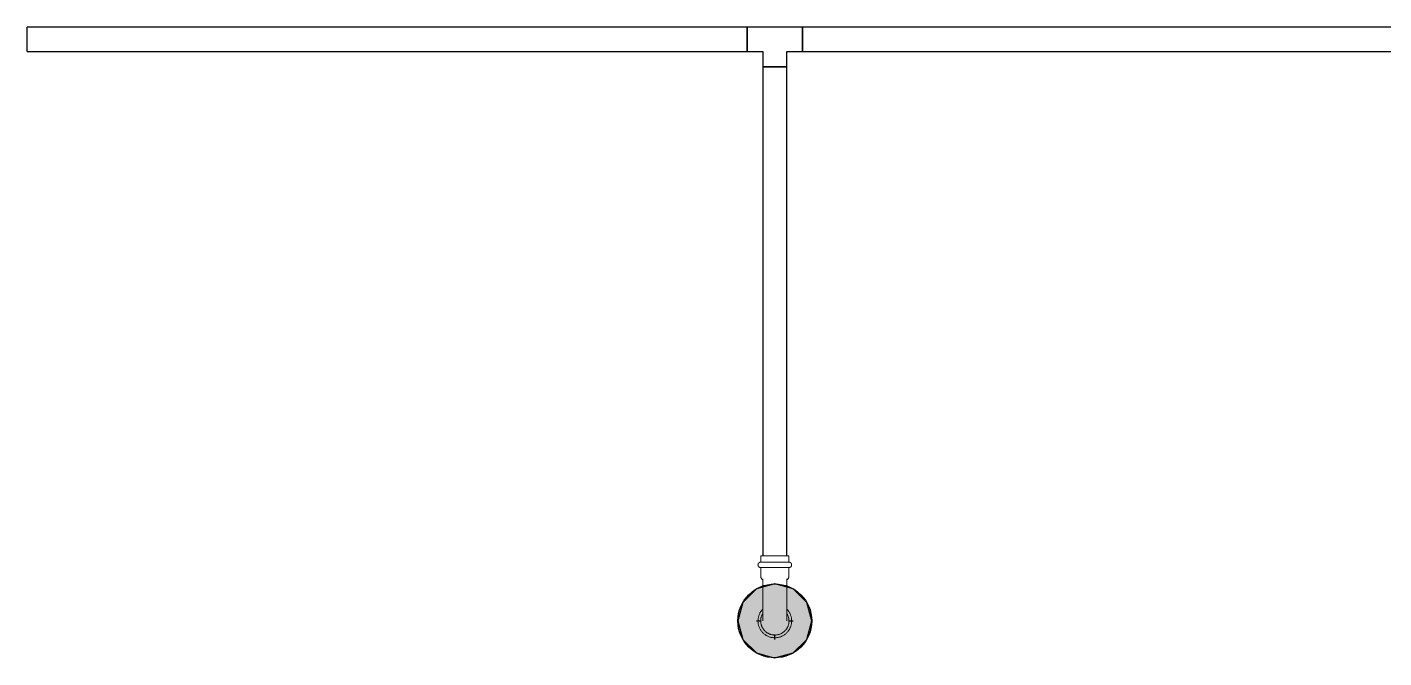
# Model space of a CAD drawing. Header units: inches. Extents: x -3327 to -1, y 8 to 1328.
# Drawn here: x -3219.6 to -3146.1, y 1092.4 to 1126.5 of the extents above; entities that cross this region are included whole.
import ezdxf

# ---------------------------------------------------------------- set-up
doc = ezdxf.new("R2010")
doc.units = ezdxf.units.IN
doc.header["$MEASUREMENT"] = 0
doc.layers.add('P-PIPE', color=3, linetype='Continuous', lineweight=9)
doc.layers.add('X - REF - FP', color=7, linetype='Continuous', true_color=0xb90000)

# ---------------------------------------------------------------- blocks, each defined once
blk = doc.blocks.new('Victaulic-VicPress316-Elbow 90-45deg Style P568_P571 - Standard-523083-SECOND LEVEL')
at = {"layer": 'P-PIPE'}
for p, q in [((-3178.283, 1233.462), (-3178.283, 1232.568)), ((-3176.968, 1232.571), (-3176.968, 1233.462)), ((-3178.392, 1232.416), (-3178.392, 1231.964)), ((-3177.625, 1231.964), (-3178.392, 1231.964)), ((-3176.859, 1231.964), (-3177.625, 1231.964)), ((-3176.859, 1231.964), (-3176.859, 1232.416)), ((-3178.392, 1231.673), (-3178.392, 1231.335)), ((-3177.625, 1231.673), (-3178.392, 1231.673)), ((-3178.392, 1231.335), (-3177.625, 1231.335)), ((-3176.859, 1231.673), (-3177.625, 1231.673)), ((-3177.625, 1231.335), (-3176.859, 1231.335)), ((-3176.859, 1231.335), (-3176.859, 1231.673))]:
    blk.add_line(p, q, dxfattribs=at)
at = {"layer": 'P-PIPE', "flags": 128}
for points in [[(-3177.625, 1235.767), (-3177.661, 1235.766), (-3177.698, 1235.764), (-3177.734, 1235.76), (-3177.77, 1235.755), (-3177.806, 1235.749), (-3177.842, 1235.741), (-3177.877, 1235.731), (-3177.912, 1235.721), (-3177.946, 1235.708), (-3177.98, 1235.695), (-3178.013, 1235.68), (-3178.046, 1235.664), (-3178.078, 1235.646), (-3178.109, 1235.628), (-3178.14, 1235.608), (-3178.17, 1235.586), (-3178.198, 1235.564), (-3178.226, 1235.54), (-3178.253, 1235.516), (-3178.279, 1235.49), (-3178.304, 1235.464), (-3178.328, 1235.436), (-3178.351, 1235.407), (-3178.372, 1235.378), (-3178.392, 1235.348), (-3178.412, 1235.317), (-3178.429, 1235.285), (-3178.446, 1235.252), (-3178.461, 1235.219), (-3178.475, 1235.185), (-3178.488, 1235.151), (-3178.499, 1235.116), (-3178.508, 1235.081), (-3178.517, 1235.046), (-3178.524, 1235.01), (-3178.529, 1234.974), (-3178.533, 1234.938), (-3178.536, 1234.901), (-3178.537, 1234.865), (-3178.537, 1234.828), (-3178.535, 1234.792), (-3178.532, 1234.755), (-3178.527, 1234.719), (-3178.521, 1234.683), (-3178.513, 1234.648), (-3178.504, 1234.612), (-3178.494, 1234.577), (-3178.482, 1234.543), (-3178.469, 1234.509), (-3178.454, 1234.475), (-3178.438, 1234.442), (-3178.421, 1234.41), (-3178.403, 1234.379), (-3178.383, 1234.348), (-3178.362, 1234.318), (-3178.34, 1234.289), (-3178.317, 1234.261), (-3178.293, 1234.234)], [(-3177.625, 1235.621), (-3177.656, 1235.621), (-3177.686, 1235.619), (-3177.717, 1235.616), (-3177.747, 1235.612), (-3177.777, 1235.606), (-3177.807, 1235.599), (-3177.837, 1235.591), (-3177.866, 1235.582), (-3177.895, 1235.572), (-3177.924, 1235.561), (-3177.951, 1235.548), (-3177.979, 1235.535), (-3178.006, 1235.52), (-3178.032, 1235.504), (-3178.058, 1235.487), (-3178.083, 1235.47), (-3178.107, 1235.451), (-3178.13, 1235.431), (-3178.153, 1235.41), (-3178.175, 1235.389), (-3178.196, 1235.366), (-3178.216, 1235.343), (-3178.235, 1235.319), (-3178.253, 1235.294), (-3178.27, 1235.269), (-3178.286, 1235.243), (-3178.301, 1235.216), (-3178.315, 1235.189), (-3178.328, 1235.161), (-3178.339, 1235.133), (-3178.35, 1235.104), (-3178.359, 1235.075), (-3178.368, 1235.045), (-3178.375, 1235.015), (-3178.38, 1234.985), (-3178.385, 1234.955), (-3178.388, 1234.924), (-3178.391, 1234.894), (-3178.391, 1234.863), (-3178.391, 1234.832), (-3178.39, 1234.802), (-3178.387, 1234.771), (-3178.383, 1234.741), (-3178.378, 1234.711), (-3178.371, 1234.681), (-3178.364, 1234.651), (-3178.355, 1234.622), (-3178.345, 1234.593), (-3178.334, 1234.564), (-3178.322, 1234.536), (-3178.309, 1234.508), (-3178.294, 1234.481), (-3178.283, 1234.461)], [(-3176.968, 1234.223), (-3176.946, 1234.246), (-3176.922, 1234.274), (-3176.899, 1234.302), (-3176.878, 1234.332), (-3176.858, 1234.362), (-3176.838, 1234.393), (-3176.821, 1234.425), (-3176.804, 1234.458), (-3176.789, 1234.491), (-3176.775, 1234.524), (-3176.762, 1234.559), (-3176.751, 1234.593), (-3176.742, 1234.629), (-3176.733, 1234.664), (-3176.726, 1234.7), (-3176.721, 1234.736), (-3176.717, 1234.772), (-3176.714, 1234.809), (-3176.713, 1234.845), (-3176.713, 1234.881), (-3176.715, 1234.918), (-3176.718, 1234.954), (-3176.723, 1234.99), (-3176.729, 1235.026), (-3176.737, 1235.062), (-3176.746, 1235.097), (-3176.756, 1235.132), (-3176.768, 1235.167), (-3176.781, 1235.201), (-3176.796, 1235.234), (-3176.812, 1235.267), (-3176.829, 1235.299), (-3176.847, 1235.331), (-3176.867, 1235.362), (-3176.888, 1235.392), (-3176.91, 1235.421), (-3176.933, 1235.449), (-3176.957, 1235.476), (-3176.983, 1235.502), (-3177.009, 1235.527), (-3177.036, 1235.551), (-3177.065, 1235.574), (-3177.094, 1235.596), (-3177.124, 1235.617), (-3177.155, 1235.636), (-3177.187, 1235.655), (-3177.219, 1235.671), (-3177.252, 1235.687), (-3177.285, 1235.701), (-3177.32, 1235.714), (-3177.354, 1235.726), (-3177.389, 1235.736), (-3177.425, 1235.745), (-3177.46, 1235.752), (-3177.496, 1235.758), (-3177.533, 1235.762), (-3177.569, 1235.765), (-3177.605, 1235.767), (-3177.625, 1235.767)], [(-3176.964, 1234.467), (-3176.949, 1234.494), (-3176.935, 1234.521), (-3176.922, 1234.549), (-3176.911, 1234.577), (-3176.9, 1234.606), (-3176.891, 1234.635), (-3176.882, 1234.665), (-3176.875, 1234.694), (-3176.87, 1234.725), (-3176.865, 1234.755), (-3176.862, 1234.785), (-3176.859, 1234.816), (-3176.859, 1234.847), (-3176.859, 1234.877), (-3176.86, 1234.908), (-3176.863, 1234.938), (-3176.867, 1234.969), (-3176.872, 1234.999), (-3176.879, 1235.029), (-3176.886, 1235.059), (-3176.895, 1235.088), (-3176.905, 1235.117), (-3176.916, 1235.146), (-3176.928, 1235.174), (-3176.941, 1235.201), (-3176.956, 1235.229), (-3176.971, 1235.255), (-3176.988, 1235.281), (-3177.005, 1235.306), (-3177.024, 1235.33), (-3177.043, 1235.354), (-3177.064, 1235.377), (-3177.085, 1235.399), (-3177.107, 1235.42), (-3177.13, 1235.44), (-3177.154, 1235.46), (-3177.179, 1235.478), (-3177.204, 1235.495), (-3177.23, 1235.512), (-3177.256, 1235.527), (-3177.284, 1235.541), (-3177.311, 1235.554), (-3177.34, 1235.566), (-3177.368, 1235.577), (-3177.397, 1235.587), (-3177.427, 1235.595), (-3177.457, 1235.603), (-3177.487, 1235.609), (-3177.517, 1235.614), (-3177.547, 1235.617), (-3177.578, 1235.62), (-3177.608, 1235.621), (-3177.625, 1235.621)], [(-3178.283, 1234.855), (-3178.283, 1234.854), (-3178.283, 1234.85), (-3178.283, 1234.845), (-3178.283, 1234.837), (-3178.283, 1234.827), (-3178.283, 1234.815), (-3178.283, 1234.801), (-3178.283, 1234.784), (-3178.283, 1234.766), (-3178.283, 1234.745), (-3178.283, 1234.722), (-3178.283, 1234.697), (-3178.283, 1234.671), (-3178.283, 1234.642), (-3178.283, 1234.612), (-3178.283, 1234.579), (-3178.283, 1234.545), (-3178.283, 1234.509), (-3178.283, 1234.472), (-3178.283, 1234.432), (-3178.283, 1234.392), (-3178.283, 1234.349), (-3178.283, 1234.306), (-3178.283, 1234.261), (-3178.283, 1234.214), (-3178.283, 1234.167), (-3178.283, 1234.118), (-3178.283, 1234.069), (-3178.283, 1234.018), (-3178.283, 1233.967), (-3178.283, 1233.914), (-3178.283, 1233.861), (-3178.283, 1233.808), (-3178.283, 1233.753), (-3178.283, 1233.699), (-3178.283, 1233.644), (-3178.283, 1233.588), (-3178.283, 1233.533), (-3178.283, 1233.477), (-3178.283, 1233.462)], [(-3176.968, 1233.462), (-3176.968, 1233.518), (-3176.968, 1233.573), (-3176.968, 1233.629), (-3176.968, 1233.684), (-3176.968, 1233.739), (-3176.968, 1233.793), (-3176.968, 1233.847), (-3176.968, 1233.9), (-3176.968, 1233.953), (-3176.968, 1234.004), (-3176.968, 1234.055), (-3176.968, 1234.105), (-3176.968, 1234.154), (-3176.968, 1234.202), (-3176.968, 1234.248), (-3176.968, 1234.294), (-3176.968, 1234.338), (-3176.968, 1234.38), (-3176.968, 1234.422), (-3176.968, 1234.461), (-3176.968, 1234.499), (-3176.968, 1234.535), (-3176.968, 1234.57), (-3176.968, 1234.603), (-3176.968, 1234.634), (-3176.968, 1234.663), (-3176.968, 1234.69), (-3176.968, 1234.716), (-3176.968, 1234.739), (-3176.968, 1234.76), (-3176.968, 1234.779), (-3176.968, 1234.796), (-3176.968, 1234.811), (-3176.968, 1234.824), (-3176.968, 1234.835), (-3176.968, 1234.843), (-3176.968, 1234.849), (-3176.968, 1234.853), (-3176.968, 1234.855), (-3176.968, 1234.855)], [(-3178.392, 1232.416), (-3178.391, 1232.427), (-3178.391, 1232.438), (-3178.39, 1232.448), (-3178.388, 1232.459), (-3178.386, 1232.47), (-3178.384, 1232.481), (-3178.381, 1232.491), (-3178.378, 1232.502), (-3178.374, 1232.512), (-3178.37, 1232.522), (-3178.366, 1232.532), (-3178.361, 1232.542), (-3178.355, 1232.551), (-3178.35, 1232.561), (-3178.344, 1232.57), (-3178.338, 1232.579), (-3178.331, 1232.587), (-3178.324, 1232.596), (-3178.317, 1232.604), (-3178.309, 1232.611), (-3178.301, 1232.619), (-3178.293, 1232.626), (-3178.284, 1232.633), (-3178.283, 1232.634)], [(-3176.968, 1232.634), (-3176.959, 1232.627), (-3176.951, 1232.62), (-3176.943, 1232.613), (-3176.935, 1232.605), (-3176.927, 1232.597), (-3176.92, 1232.589), (-3176.914, 1232.58), (-3176.907, 1232.571), (-3176.901, 1232.562), (-3176.896, 1232.553), (-3176.89, 1232.543), (-3176.885, 1232.534), (-3176.881, 1232.524), (-3176.877, 1232.514), (-3176.873, 1232.503), (-3176.87, 1232.493), (-3176.867, 1232.483), (-3176.864, 1232.472), (-3176.862, 1232.461), (-3176.861, 1232.45), (-3176.86, 1232.44), (-3176.859, 1232.429), (-3176.859, 1232.418), (-3176.859, 1232.416)], [(-3178.392, 1231.673), (-3178.397, 1231.673), (-3178.403, 1231.674), (-3178.409, 1231.674), (-3178.415, 1231.675), (-3178.42, 1231.676), (-3178.426, 1231.678), (-3178.432, 1231.679), (-3178.437, 1231.681), (-3178.443, 1231.683), (-3178.448, 1231.685), (-3178.453, 1231.687), (-3178.459, 1231.69), (-3178.464, 1231.693), (-3178.469, 1231.696), (-3178.474, 1231.699), (-3178.478, 1231.702), (-3178.483, 1231.706), (-3178.487, 1231.709), (-3178.492, 1231.713), (-3178.496, 1231.717), (-3178.5, 1231.722), (-3178.504, 1231.726), (-3178.507, 1231.731), (-3178.511, 1231.735), (-3178.514, 1231.74), (-3178.517, 1231.745), (-3178.52, 1231.75), (-3178.522, 1231.755), (-3178.525, 1231.761), (-3178.527, 1231.766), (-3178.529, 1231.772), (-3178.531, 1231.777), (-3178.532, 1231.783), (-3178.534, 1231.788), (-3178.535, 1231.794), (-3178.536, 1231.8), (-3178.536, 1231.806), (-3178.537, 1231.811), (-3178.537, 1231.817), (-3178.537, 1231.823), (-3178.537, 1231.829), (-3178.536, 1231.835), (-3178.535, 1231.84), (-3178.534, 1231.846), (-3178.533, 1231.852), (-3178.532, 1231.858), (-3178.53, 1231.863), (-3178.528, 1231.869), (-3178.526, 1231.874), (-3178.524, 1231.879), (-3178.521, 1231.885), (-3178.519, 1231.89), (-3178.516, 1231.895), (-3178.512, 1231.9), (-3178.509, 1231.904), (-3178.506, 1231.909), (-3178.502, 1231.914), (-3178.498, 1231.918), (-3178.494, 1231.922), (-3178.49, 1231.926), (-3178.485, 1231.93), (-3178.481, 1231.934), (-3178.476, 1231.937), (-3178.471, 1231.94), (-3178.467, 1231.944), (-3178.461, 1231.946), (-3178.456, 1231.949), (-3178.451, 1231.952), (-3178.446, 1231.954), (-3178.44, 1231.956), (-3178.435, 1231.958), (-3178.429, 1231.959), (-3178.423, 1231.961), (-3178.418, 1231.962), (-3178.412, 1231.963), (-3178.406, 1231.964), (-3178.4, 1231.964), (-3178.395, 1231.964), (-3178.392, 1231.964)], [(-3177.625, 1231.964), (-3177.656, 1231.964), (-3177.686, 1231.964), (-3177.717, 1231.964), (-3177.747, 1231.964), (-3177.777, 1231.964), (-3177.807, 1231.964), (-3177.837, 1231.964), (-3177.866, 1231.964), (-3177.895, 1231.964), (-3177.924, 1231.964), (-3177.951, 1231.964), (-3177.979, 1231.964), (-3178.006, 1231.964), (-3178.032, 1231.964), (-3178.058, 1231.964), (-3178.083, 1231.964), (-3178.107, 1231.964), (-3178.13, 1231.964), (-3178.153, 1231.964), (-3178.175, 1231.964), (-3178.196, 1231.964), (-3178.216, 1231.964), (-3178.235, 1231.964), (-3178.253, 1231.964), (-3178.27, 1231.964), (-3178.286, 1231.964), (-3178.301, 1231.964), (-3178.315, 1231.964), (-3178.328, 1231.964), (-3178.339, 1231.964), (-3178.35, 1231.964), (-3178.359, 1231.964), (-3178.368, 1231.964), (-3178.375, 1231.964), (-3178.38, 1231.964), (-3178.385, 1231.964), (-3178.388, 1231.964), (-3178.391, 1231.964), (-3178.391, 1231.964), (-3178.392, 1231.964)], [(-3178.392, 1231.964), (-3178.391, 1231.964), (-3178.389, 1231.964), (-3178.386, 1231.964), (-3178.382, 1231.964), (-3178.376, 1231.964), (-3178.37, 1231.964), (-3178.362, 1231.964), (-3178.353, 1231.964)], [(-3176.859, 1231.964), (-3176.859, 1231.964), (-3176.861, 1231.964), (-3176.864, 1231.964), (-3176.868, 1231.964), (-3176.874, 1231.964), (-3176.88, 1231.964), (-3176.888, 1231.964), (-3176.897, 1231.964), (-3176.908, 1231.964), (-3176.919, 1231.964), (-3176.932, 1231.964), (-3176.945, 1231.964), (-3176.96, 1231.964), (-3176.976, 1231.964), (-3176.992, 1231.964), (-3177.01, 1231.964), (-3177.029, 1231.964), (-3177.049, 1231.964), (-3177.069, 1231.964), (-3177.091, 1231.964), (-3177.113, 1231.964), (-3177.137, 1231.964), (-3177.161, 1231.964), (-3177.185, 1231.964), (-3177.211, 1231.964), (-3177.237, 1231.964), (-3177.264, 1231.964), (-3177.291, 1231.964), (-3177.319, 1231.964), (-3177.347, 1231.964), (-3177.376, 1231.964), (-3177.405, 1231.964), (-3177.435, 1231.964), (-3177.465, 1231.964), (-3177.495, 1231.964), (-3177.525, 1231.964), (-3177.556, 1231.964), (-3177.586, 1231.964), (-3177.617, 1231.964), (-3177.625, 1231.964)], [(-3176.9, 1231.964), (-3176.891, 1231.964), (-3176.882, 1231.964), (-3176.875, 1231.964), (-3176.87, 1231.964), (-3176.865, 1231.964), (-3176.862, 1231.964), (-3176.859, 1231.964), (-3176.859, 1231.964), (-3176.859, 1231.964)], [(-3176.859, 1231.964), (-3176.853, 1231.964), (-3176.847, 1231.964), (-3176.841, 1231.963), (-3176.835, 1231.962), (-3176.83, 1231.961), (-3176.824, 1231.96), (-3176.818, 1231.959), (-3176.813, 1231.957), (-3176.807, 1231.955), (-3176.802, 1231.953), (-3176.797, 1231.95), (-3176.791, 1231.948), (-3176.786, 1231.945), (-3176.781, 1231.942), (-3176.776, 1231.939), (-3176.772, 1231.936), (-3176.767, 1231.932), (-3176.763, 1231.928), (-3176.758, 1231.924), (-3176.754, 1231.92), (-3176.75, 1231.916), (-3176.746, 1231.912), (-3176.743, 1231.907), (-3176.739, 1231.902), (-3176.736, 1231.897), (-3176.733, 1231.893), (-3176.73, 1231.887), (-3176.728, 1231.882), (-3176.725, 1231.877), (-3176.723, 1231.872), (-3176.721, 1231.866), (-3176.719, 1231.861), (-3176.718, 1231.855), (-3176.716, 1231.849), (-3176.715, 1231.844), (-3176.714, 1231.838), (-3176.714, 1231.832), (-3176.713, 1231.826), (-3176.713, 1231.82), (-3176.713, 1231.815), (-3176.713, 1231.809), (-3176.714, 1231.803), (-3176.715, 1231.797), (-3176.716, 1231.791), (-3176.717, 1231.786), (-3176.718, 1231.78), (-3176.72, 1231.775), (-3176.722, 1231.769), (-3176.724, 1231.764), (-3176.726, 1231.758), (-3176.729, 1231.753), (-3176.731, 1231.748), (-3176.734, 1231.743), (-3176.738, 1231.738), (-3176.741, 1231.733), (-3176.744, 1231.729), (-3176.748, 1231.724), (-3176.752, 1231.72), (-3176.756, 1231.716), (-3176.76, 1231.712), (-3176.765, 1231.708), (-3176.769, 1231.704), (-3176.774, 1231.701), (-3176.779, 1231.697), (-3176.784, 1231.694), (-3176.789, 1231.691), (-3176.794, 1231.689), (-3176.799, 1231.686), (-3176.804, 1231.684), (-3176.81, 1231.682), (-3176.815, 1231.68), (-3176.821, 1231.678), (-3176.827, 1231.677), (-3176.832, 1231.676), (-3176.838, 1231.675), (-3176.844, 1231.674), (-3176.85, 1231.674), (-3176.855, 1231.673), (-3176.859, 1231.673)], [(-3178.35, 1231.673), (-3178.359, 1231.673), (-3178.368, 1231.673), (-3178.375, 1231.673), (-3178.38, 1231.673), (-3178.385, 1231.673), (-3178.388, 1231.673), (-3178.391, 1231.673), (-3178.391, 1231.673), (-3178.392, 1231.673)], [(-3178.392, 1231.673), (-3178.391, 1231.673), (-3178.389, 1231.673), (-3178.386, 1231.673), (-3178.382, 1231.673), (-3178.376, 1231.673), (-3178.37, 1231.673), (-3178.362, 1231.673), (-3178.353, 1231.673), (-3178.342, 1231.673), (-3178.331, 1231.673), (-3178.319, 1231.673), (-3178.305, 1231.673), (-3178.29, 1231.673), (-3178.274, 1231.673), (-3178.258, 1231.673), (-3178.24, 1231.673), (-3178.221, 1231.673), (-3178.201, 1231.673), (-3178.181, 1231.673), (-3178.159, 1231.673), (-3178.137, 1231.673), (-3178.113, 1231.673), (-3178.089, 1231.673), (-3178.065, 1231.673), (-3178.039, 1231.673), (-3178.013, 1231.673), (-3177.986, 1231.673), (-3177.959, 1231.673), (-3177.931, 1231.673), (-3177.903, 1231.673), (-3177.874, 1231.673), (-3177.845, 1231.673), (-3177.815, 1231.673), (-3177.785, 1231.673), (-3177.755, 1231.673), (-3177.725, 1231.673), (-3177.695, 1231.673), (-3177.664, 1231.673), (-3177.633, 1231.673), (-3177.625, 1231.673)], [(-3177.625, 1231.673), (-3177.594, 1231.673), (-3177.564, 1231.673), (-3177.533, 1231.673), (-3177.503, 1231.673), (-3177.473, 1231.673), (-3177.443, 1231.673), (-3177.413, 1231.673), (-3177.384, 1231.673), (-3177.355, 1231.673), (-3177.327, 1231.673), (-3177.299, 1231.673), (-3177.271, 1231.673), (-3177.244, 1231.673), (-3177.218, 1231.673), (-3177.192, 1231.673), (-3177.167, 1231.673), (-3177.143, 1231.673), (-3177.12, 1231.673), (-3177.097, 1231.673), (-3177.075, 1231.673), (-3177.054, 1231.673), (-3177.034, 1231.673), (-3177.015, 1231.673), (-3176.997, 1231.673), (-3176.98, 1231.673), (-3176.964, 1231.673), (-3176.949, 1231.673), (-3176.935, 1231.673), (-3176.922, 1231.673), (-3176.911, 1231.673), (-3176.9, 1231.673), (-3176.891, 1231.673), (-3176.882, 1231.673), (-3176.875, 1231.673), (-3176.87, 1231.673), (-3176.865, 1231.673), (-3176.862, 1231.673), (-3176.859, 1231.673), (-3176.859, 1231.673), (-3176.859, 1231.673)], [(-3176.859, 1231.673), (-3176.859, 1231.673), (-3176.861, 1231.673), (-3176.864, 1231.673), (-3176.868, 1231.673), (-3176.874, 1231.673), (-3176.88, 1231.673), (-3176.888, 1231.673), (-3176.897, 1231.673)]]:
    blk.add_lwpolyline(points, dxfattribs=at)

msp = doc.modelspace()

# ---------------------------------------------------------------- hatches: boundary and pattern name
at = {"layer": 'X - REF - FP'}
h = msp.add_hatch(color=256, dxfattribs=at)
edge = h.paths.add_edge_path(flags=0)
edge.add_arc((-3179.125, 1094.355), 2, 0, 360)
msp.add_hatch(color=256, dxfattribs=at).paths.add_polyline_path([(-3179.125, 1092.355), (-3178.125, 1092.623), (-3177.393, 1093.355), (-3177.125, 1094.355), (-3177.393, 1095.355), (-3178.125, 1096.087), (-3179.125, 1096.355), (-3180.125, 1096.087), (-3180.857, 1095.355), (-3181.125, 1094.355), (-3180.857, 1093.355), (-3180.125, 1092.623), (-3179.679, 1092.503)], flags=0)

# ---------------------------------------------------------------- linework, layer by layer
for p, q in [((-3180.621, 1126.512), (-3219.625, 1126.512)), ((-3219.625, 1125.197), (-3219.625, 1126.512)), ((-3177.629, 1126.512), (-3180.621, 1126.512)), ((-3180.621, 1126.49), (-3180.621, 1126.512)), ((-3180.621, 1126.512), (-3180.621, 1125.197)), ((-3180.621, 1126.424), (-3180.621, 1126.49)), ((-3180.621, 1126.32), (-3180.621, 1126.424)), ((-3180.621, 1126.184), (-3180.621, 1126.32)), ((-3180.621, 1126.025), (-3180.621, 1126.184)), ((-3180.621, 1125.685), (-3180.621, 1126.025)), ((-3110.5, 1126.512), (-3177.629, 1126.512)), ((-3177.629, 1125.197), (-3177.629, 1126.512)), ((-3177.629, 1126.512), (-3177.629, 1126.49)), ((-3177.629, 1126.49), (-3177.629, 1126.424)), ((-3177.629, 1126.424), (-3177.629, 1126.32)), ((-3177.629, 1126.32), (-3177.629, 1126.184)), ((-3177.629, 1126.184), (-3177.629, 1126.025)), ((-3177.629, 1126.025), (-3177.629, 1125.685)), ((-3219.625, 1125.197), (-3180.621, 1125.197)), ((-3180.621, 1125.526), (-3180.621, 1125.685)), ((-3180.621, 1125.39), (-3180.621, 1125.526)), ((-3180.621, 1125.285), (-3180.621, 1125.39)), ((-3180.621, 1125.22), (-3180.621, 1125.285)), ((-3180.621, 1125.197), (-3180.621, 1125.22)), ((-3180.621, 1125.197), (-3179.782, 1125.197)), ((-3179.782, 1125.197), (-3179.782, 1124.359)), ((-3178.468, 1125.197), (-3177.629, 1125.197)), ((-3178.468, 1124.359), (-3178.468, 1125.197)), ((-3177.629, 1125.685), (-3177.629, 1125.526)), ((-3177.629, 1125.526), (-3177.629, 1125.39)), ((-3177.629, 1125.39), (-3177.629, 1125.285)), ((-3177.629, 1125.285), (-3177.629, 1125.22)), ((-3177.629, 1125.22), (-3177.629, 1125.197)), ((-3177.629, 1125.197), (-3110.5, 1125.197)), ((-3179.783, 1124.359), (-3179.783, 1097.875)), ((-3179.783, 1124.359), (-3178.468, 1124.359)), ((-3179.76, 1124.359), (-3179.782, 1124.359)), ((-3179.694, 1124.359), (-3179.76, 1124.359)), ((-3179.59, 1124.359), (-3179.694, 1124.359)), ((-3179.454, 1124.359), (-3179.59, 1124.359)), ((-3179.295, 1124.359), (-3179.454, 1124.359)), ((-3178.955, 1124.359), (-3179.295, 1124.359)), ((-3178.796, 1124.359), (-3178.955, 1124.359)), ((-3178.66, 1124.359), (-3178.796, 1124.359)), ((-3178.556, 1124.359), (-3178.66, 1124.359)), ((-3178.49, 1124.359), (-3178.556, 1124.359)), ((-3178.468, 1124.359), (-3178.49, 1124.359)), ((-3178.468, 1097.875), (-3178.468, 1124.359)), ((-3180.125, 1096.087), (-3180.857, 1095.355)), ((-3179.125, 1096.355), (-3180.125, 1096.087)), ((-3178.125, 1096.087), (-3179.125, 1096.355)), ((-3177.393, 1095.355), (-3178.125, 1096.087)), ((-3180.857, 1095.355), (-3181.125, 1094.355)), ((-3177.125, 1094.355), (-3177.393, 1095.355)), ((-3181.125, 1094.355), (-3180.857, 1093.355)), ((-3180.125, 1094.355), (-3179.861, 1094.355)), ((-3178.389, 1094.355), (-3178.125, 1094.355)), ((-3177.393, 1093.355), (-3177.125, 1094.355)), ((-3179.125, 1093.355), (-3179.125, 1093.617)), ((-3180.857, 1093.355), (-3180.125, 1092.623)), ((-3178.125, 1092.623), (-3177.393, 1093.355)), ((-3180.125, 1092.623), (-3179.679, 1092.503)), ((-3179.679, 1092.503), (-3179.125, 1092.355)), ((-3179.125, 1092.355), (-3178.125, 1092.623))]:
    msp.add_line(p, q, dxfattribs=at)
msp.add_circle((-3179.125, 1094.355), 2, dxfattribs=at)

# ---------------------------------------------------------------- block references
at = {"layer": 'X - REF - FP', "rotation": 180}
msp.add_blockref('Victaulic-VicPress316-Elbow 90-45deg Style P568_P571 - Standard-523083-SECOND LEVEL', (-6356.75, 2329.21), dxfattribs=at)

doc.saveas('drawing.dxf')
